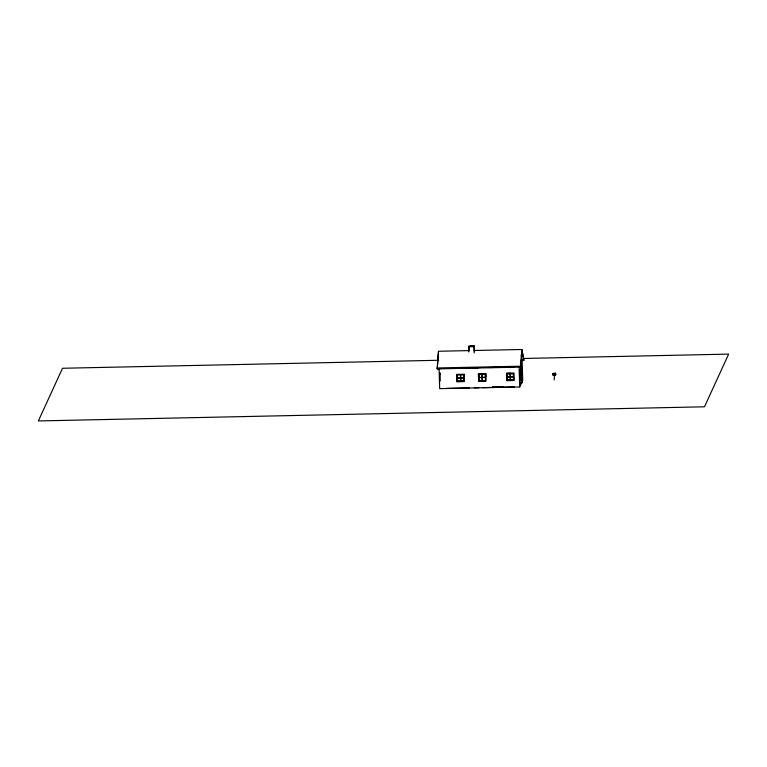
<?xml version="1.0" encoding="UTF-8"?>
<svg xmlns="http://www.w3.org/2000/svg" width="767" height="767" viewBox="0 0 767 767"><rect width="100%" height="100%" fill="white"/><g stroke="black" fill="none" stroke-linecap="round" stroke-linejoin="round"><path stroke-width="1.15" d="M552.969 375.092L555.567 375.034C556.737 372.743 551.741 372.561 552.873 374.996L555.711 374.795L555.672 373.884M520.381 364.104L522.106 360.356L523.861 360.327L521.963 350.414L520.745 367.105L437.228 368.879L438.417 351.257L469.442 350.596M437.228 368.879L438.369 353.366M520.745 367.105L521.934 349.484L474.207 350.49M552.863 373.596L552.854 374.181L555.615 374.123M439.606 374.066L439.817 381.333L439.98 373.088M439.903 374.354L440.047 373.088M439.635 374.363L440.037 373.481M468.771 351.976L468.896 346.176L474.284 346.061L474.447 351.315M457.4 381.343L457.257 374.641L463.862 374.555L464.035 381.209L457.448 381.228M460.468 374.641L460.679 381.209M460.622 374.622L460.823 381.189M474.198 352.906L474.284 346.061M478.771 374.286L485.453 374.037L485.597 380.748L478.963 380.892L478.761 374.296L485.425 374.095M479.011 380.768L478.819 374.181M482.031 374.181L482.232 380.777L482.194 374.143M492.711 386.913L503.468 386.971M492.558 387.383L492.558 386.702M493.239 387.047L492.702 387.114L493.2 386.952M513.487 373.548L506.901 373.587L513.516 373.491L513.737 380.01L507.045 380.279L506.882 373.625M507.045 380.279L506.901 373.587M510.122 373.577L510.314 380.164L510.276 373.539M520.572 362.81L521.982 359.742L521.205 360.049M523.861 360.327L521.934 349.484M521.646 367.633L521.177 368.476L522.097 367.47L521.943 374.066M519.882 371.698L520.429 370.739L520.199 378.984L519.863 371.583M521.56 368.045L522.106 367.077L521.618 368.352M519.527 372.014L520.429 370.739M520.016 372.005L520.419 371.132L519.518 371.151M519.595 375.36L520.016 374.382M520.16 374.382L519.681 374.958M521.656 371.266L521.838 370.72L521.426 372.168M521.637 373.385L521.215 374.296L521.742 374.363M520.985 374.958L521.387 374.075M521.656 373.913L521.407 374.948L521.196 367.489M521.934 373.951L521.464 374.507M520.141 378.601L520.544 377.719L519.643 377.738M521.819 374.938L522.03 367.47M520.131 378.984L520.611 377.719M521.32 374.075L522.289 374.056L521.876 375.331L522.039 367.086M522.106 379.617L521.416 381.103L522.116 380.164L521.828 379.617L521.397 380.547L521.982 375.523L521.282 376.722L521.982 375.523M521.339 382.474L521.867 382.369L521.272 367.911L521.838 382.417L520.946 382.436M521.407 382.474L522.106 381.544L521.694 383.021L522.106 381.544M439.088 368.611L439.683 388.648L519.69 386.952L522.701 380.403L522.106 360.356L521.1 355.092M554.493 375.025L554.215 379.876M521.234 375.111L521.656 374.286M521.272 376.098L521.704 375.427L521.407 381.295L521.704 375.533M520.151 369.771L521.455 368.505L520.946 369.454L521.359 383.327L520.477 383.299L521.445 383.279M468.618 346.77L474.016 346.655M438.724 360.269L62.53 368.265L38.35 420.939L704.47 406.798L728.65 354.114L523.784 358.467M437.286 367.968L520.803 366.195M437.334 368.639L441.476 368.553M452.223 368.323L478.493 367.767M489.241 367.537L514.321 367.01M520.956 368.898L521.445 368.889L520.563 369.761L520.793 377.652M521.464 369.109L521.109 370.586L521.531 369.646M521.368 370.03L521.512 369.1L521.426 383.318M521.646 371.132L521.32 371.707M521.359 371.295L521.857 371.238L521.167 372.724L521.598 371.794M519.69 371.727L519.93 371.142L520.199 378.984M479.509 373.817L481.609 373.769M506.546 373.241L510.736 373.136M521.637 373.366L521.263 374.948L521.886 374.938M457.372 374.823L463.728 374.689L463.91 381.026L457.563 381.141L457.381 374.804M507.025 373.759L513.382 373.625L513.564 379.962L507.208 380.077M552.921 374.028L555.682 373.97M457.468 377.91L463.824 377.776M479.03 377.46L485.386 377.326M507.112 376.856L513.468 376.722M457.468 378.054L463.824 377.92M479.03 377.594L485.386 377.46M507.121 376.99L513.478 376.856M520.064 378.016L519.585 378.61L520.208 378.601M520.572 378.016L520.362 370.739M519.786 378.16L520.256 377.604L519.719 378.61L519.662 373.769M485.482 380.547L479.126 380.681L478.944 374.354L485.29 374.229L485.473 380.566M464.447 381.42L457.113 381.573L456.902 374.306M506.766 380.518L510.956 380.422M446.547 388.399L469.27 387.91M474.246 387.805L478.944 387.709M482.472 387.632L514.216 386.961M521.608 367.479L521.876 375.331M521.685 382.474L521.694 383.021M519.738 371.564L519.921 378.179M519.096 366.904L519.69 386.952M485.789 373.692L485.885 376.808M478.464 373.845L478.675 381.122M474.236 346.166L474.38 350.855M468.896 346.176L469.02 350.375M464.256 375.188L464.409 380.384M470.094 346.253L473.412 346.185L470.094 346.253M555.366 373.145L555.25 374.574L555.366 373.145M464.179 374.258L456.844 374.421L457.065 381.698L464.39 381.535L464.179 374.258M485.741 373.797L478.407 373.96L478.627 381.237L485.952 381.074L485.741 373.797M513.823 373.193L506.498 373.356L506.709 380.633L514.043 380.47L513.823 373.193"/></g></svg>
